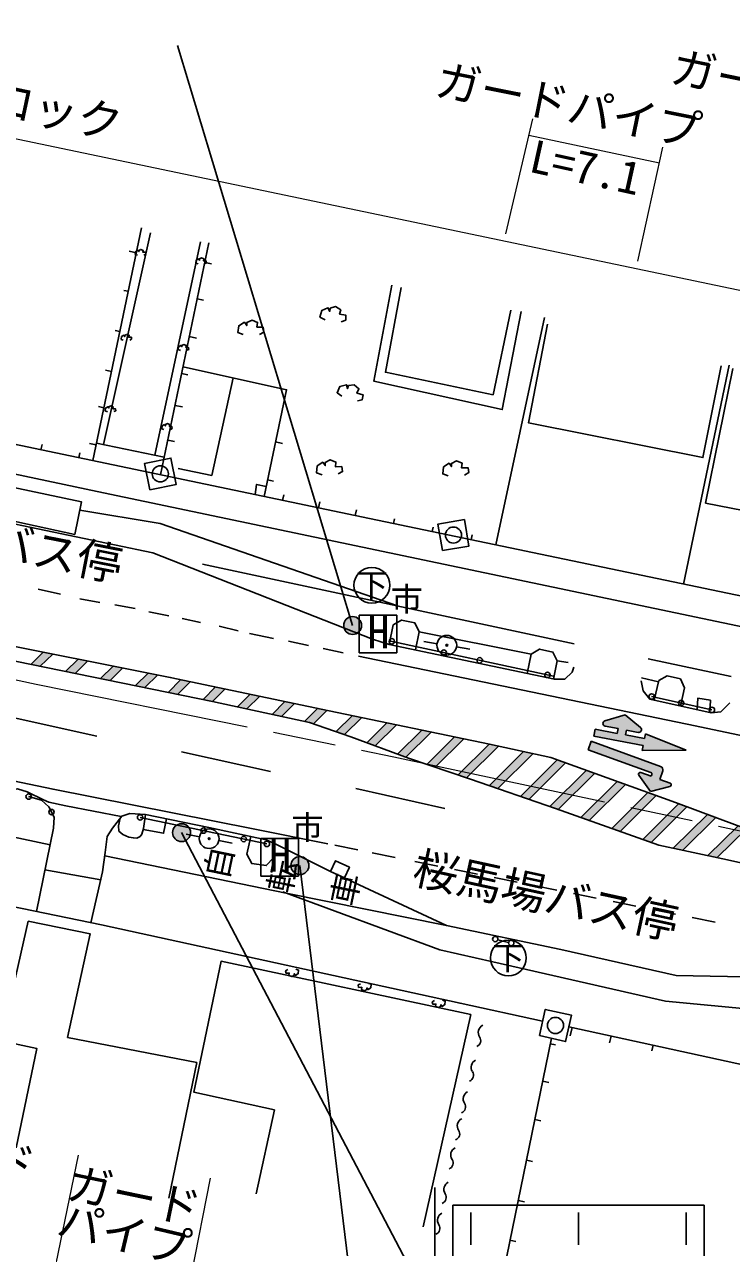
# Model space of a CAD drawing. Units: millimetres at full size, sheet at 1:1000; details may follow other scales. Extents: x 40000 to 680000, y 20000 to 380000.
# Drawn here: x 391264 to 430680, y 265624 to 333803 of the extents above; entities that cross this region are included whole.
import ezdxf
from ezdxf.enums import TextEntityAlignment as Align

# ---------------------------------------------------------------- set-up
doc = ezdxf.new("R2010")
doc.units = ezdxf.units.MM
doc.header["$LTSCALE"] = 1000
doc.linetypes.add('CHAIN', pattern=[18.5, 12, -1.5, 3.5, -1.5])
for name, color, linetype, lineweight in [('M-BGD', 7, 'Continuous', 25), ('M-BGD-EXST', 7, 'Continuous', 25), ('M-BMK', 2, 'CHAIN', 13), ('M-STR-HTXT', 7, 'Continuous', 13), ('M-STR-STRC', 7, 'Continuous', 25)]:
    doc.layers.add(name, color=color, linetype=linetype, lineweight=lineweight)
doc.layers.add('M-BMK-HTXT', color=7, linetype='Continuous')
doc.styles.add('@ＭＳ ゴシック', font='')
doc.styles.add('ＭＳ ゴシック', font='')
doc.styles.get('@ＭＳ ゴシック').set_extended_font_data('@MS Gothic')
doc.styles.get('ＭＳ ゴシック').set_extended_font_data('MS Gothic')

msp = doc.modelspace()

# ---------------------------------------------------------------- hatches: boundary and pattern name
at = {"layer": 'M-BGD'}
h = msp.add_hatch(color=256, dxfattribs=at)
edge = h.paths.add_edge_path()
edge.add_ellipse((414808, 299195), major_axis=(12.2, -48.5), ratio=1, start_angle=66.29173, end_angle=-113.70827)
h = msp.add_hatch(color=256, dxfattribs=at)
edge = h.paths.add_edge_path()
edge.add_ellipse((401560, 288416), major_axis=(12.2, -48.5), ratio=1, start_angle=64.84464, end_angle=-115.15536)
at = {"layer": 'M-STR-STRC'}
for points in [[(410059, 300300, 0.41421), (409559, 300800, 0.41421), (409059, 300300, 1)], [(392837, 298708), (392305, 298814), (391616, 298130), (392147, 298023)], [(394788, 298320), (394256, 298426), (393560, 297735), (394090, 297627)], [(396739, 297933), (396207, 298038), (395504, 297340), (396034, 297232)], [(398691, 297545), (398158, 297650), (397448, 296945), (397978, 296837)], [(400514, 297169), (399988, 297280), (399276, 296573), (399806, 296465)], [(402446, 296761), (401919, 296872), (401219, 296177), (401750, 296070)], [(404378, 296354), (403851, 296465), (403145, 295765), (403669, 295650)], [(406309, 295947), (405783, 296058), (405065, 295345), (405588, 295231)], [(408126, 295564), (407599, 295675), (406870, 294950), (407163, 294886), (407372, 294815)], [(410063, 295161), (409534, 295271), (408639, 294382), (409114, 294219)], [(424365, 294557), (424313, 294286), (423070, 294524), (422996, 294133), (425757, 293606), (425705, 293336), (428149, 293351), (425883, 294266), (425832, 293996), (424772, 294199), (424823, 294469), (425481, 294343, 0.77336), (425606, 294606), (424749, 295323), (423620, 294987, 0.78564), (423634, 294696)], [(411999, 294759), (411471, 294868), (410359, 293764), (410823, 293591)], [(413936, 294356), (413408, 294466), (412060, 293128), (412523, 292954)], [(415758, 293978), (415229, 294088), (413688, 292557), (414165, 292397)], [(417690, 293571), (417183, 293682), (417166, 293686), (415437, 291969), (415914, 291809)], [(419608, 293151), (419085, 293266), (417179, 291373), (417652, 291209)], [(422693, 293375), (422863, 293845), (426724, 292447), (426730, 292445), (426737, 292442), (426743, 292439), (426749, 292436), (426755, 292432), (426761, 292429), (426767, 292425), (426773, 292421), (426778, 292417), (426784, 292413), (426789, 292408), (426794, 292403), (426799, 292398), (426804, 292393), (426809, 292388), (426813, 292383), (426817, 292377), (426821, 292371), (426823, 292368), (426825, 292365), (426827, 292362), (426829, 292359), (426830, 292356), (426832, 292353), (426834, 292350), (426835, 292347), (426837, 292344), (426838, 292341), (426840, 292338), (426841, 292334), (426842, 292331), (426844, 292328), (426845, 292325), (426846, 292321), (426847, 292318), (426848, 292315), (426849, 292311), (426850, 292308), (426851, 292304), (426851, 292301), (426852, 292298), (426853, 292294), (426853, 292291), (426854, 292287), (426854, 292284), (426855, 292280), (426855, 292277), (426855, 292273), (426855, 292270), (426856, 292266), (426856, 292263), (426856, 292260), (426856, 292256), (426856, 292253), (426856, 292249), (426855, 292246), (426855, 292242), (426855, 292239), (426854, 292232), (426853, 292225), (426852, 292218), (426850, 292211), (426848, 292204), (426846, 292198), (426844, 292191), (426674, 291721), (427258, 291509), (427265, 291506), (427270, 291504), (427274, 291501), (427279, 291498), (427283, 291495), (427287, 291492), (427291, 291489), (427294, 291485), (427298, 291481), (427301, 291477), (427304, 291473), (427306, 291470), (427308, 291467), (427310, 291464), (427312, 291461), (427313, 291458), (427314, 291454), (427316, 291451), (427317, 291448), (427318, 291445), (427319, 291441), (427320, 291438), (427321, 291434), (427321, 291431), (427322, 291428), (427322, 291424), (427322, 291421), (427322, 291417), (427322, 291414), (427322, 291410), (427322, 291403), (427321, 291398), (427320, 291393), (427318, 291388), (427317, 291383), (427315, 291378), (427313, 291373), (427310, 291368), (427308, 291364), (427305, 291360), (427302, 291355), (427298, 291350), (427293, 291345), (427286, 291339), (427279, 291334), (427269, 291327), (427248, 291319), (426166, 291054), (425505, 291950), (425503, 291953), (425501, 291956), (425499, 291959), (425498, 291962), (425496, 291965), (425495, 291969), (425493, 291972), (425492, 291975), (425491, 291978), (425490, 291982), (425489, 291985), (425489, 291989), (425488, 291992), (425488, 291996), (425487, 291999), (425487, 292002), (425487, 292006), (425487, 292009), (425487, 292013), (425487, 292016), (425487, 292020), (425488, 292025), (425489, 292030), (425491, 292035), (425492, 292040), (425494, 292045), (425496, 292050), (425498, 292055), (425501, 292059), (425504, 292064), (425507, 292068), (425511, 292073), (425516, 292078), (425521, 292083), (425528, 292089), (425537, 292094), (425557, 292103), (425580, 292108), (425594, 292108), (425604, 292106), (425612, 292105), (425619, 292102), (426204, 291891), (426238, 291987), (426240, 291992), (426241, 291997), (426242, 292002), (426243, 292007), (426243, 292010), (426243, 292014), (426244, 292017), (426244, 292021), (426243, 292024), (426243, 292028), (426243, 292031), (426242, 292035), (426242, 292038), (426241, 292042), (426240, 292045), (426239, 292048), (426238, 292052), (426237, 292055), (426236, 292058), (426234, 292061), (426233, 292065), (426231, 292068), (426229, 292071), (426227, 292074), (426225, 292077), (426222, 292081), (426219, 292085), (426215, 292089), (426212, 292092), (426208, 292096), (426204, 292099), (426199, 292102), (426195, 292105), (426190, 292107), (426186, 292110), (426179, 292112)], [(421431, 292636), (420963, 292805), (418915, 290772), (419389, 290608)], [(423047, 292053), (422579, 292222), (420548, 290207), (420865, 290097), (421021, 290042)], [(424765, 291434), (424297, 291603), (422276, 289597), (422747, 289430)], [(426483, 290815), (426015, 290984), (424002, 288986), (424473, 288819)], [(428196, 290190), (427731, 290363), (425728, 288374), (426199, 288207)], [(429800, 289596), (429335, 289768), (427435, 287882), (427961, 287770)], [(400523, 288752, 0.41421), (400023, 289252, 0.41421), (399523, 288752, 1)], [(431513, 288971), (431041, 289136), (429362, 287470), (429888, 287358)], [(407119, 286916, 0.41421), (406619, 287416, 0.41421), (406119, 286916, 1)]]:
    msp.add_hatch(color=256, dxfattribs=at).paths.add_polyline_path(points)

# ---------------------------------------------------------------- linework, layer by layer
at = {"layer": 'M-BGD'}
for p, q in [((397791, 322460), (395076, 309488)), ((395669, 310390), (398287, 322194)), ((397107, 321158), (397501, 321076)), ((398538, 309790), (401078, 321681)), ((401548, 321622), (398844, 308700)), ((401685, 320462), (401321, 320538)), ((396810, 318978), (397051, 318927)), ((401246, 318425), (400894, 318499)), ((417548, 304790), (420258, 317473)), ((396314, 316747), (396583, 316691)), ((400863, 316315), (400455, 316400)), ((395773, 314524), (396115, 314453)), ((400374, 314265), (400023, 314338)), ((430554, 314805), (428008, 302607)), ((395392, 312499), (395693, 312436)), ((400077, 312479), (399653, 312568)), ((392246, 310381), (392186, 310093)), ((394894, 310449), (395261, 310372)), ((395282, 310471), (399049, 309683)), ((399626, 310554), (399248, 310634)), ((405647, 310452), (405265, 310532)), ((394353, 309931), (394294, 309652)), ((405151, 308342), (404821, 308411)), ((405721, 307589), (405655, 307275)), ((407725, 307193), (407654, 306856)), ((409770, 306740), (409704, 306427)), ((411893, 306245), (411838, 305981)), ((414045, 305784), (413993, 305532)), ((416222, 305355), (416165, 305078)), ((411591, 299448), (420749, 297470)), ((413274, 299948), (419513, 298707)), ((414266, 299286), (413526, 299411)), ((415350, 299103), (416090, 298978)), ((420966, 298326), (421572, 298239)), ((425669, 297376), (426604, 297163)), ((426227, 296339), (429584, 295596)), ((397711, 289603), (404779, 288125)), ((401020, 288522), (400284, 288665)), ((402099, 288311), (402836, 288167)), ((392407, 286673), (395514, 286129)), ((417654, 282782), (418256, 282637)), ((421688, 277428), (421787, 277881)), ((420642, 277286), (418150, 265150)), ((420874, 276915), (420578, 276976)), ((423883, 277027), (423966, 277406)), ((426235, 276581), (426304, 276897)), ((420495, 274829), (420152, 274900)), ((420042, 272695), (419713, 272762)), ((419593, 270421), (419247, 270492)), ((419144, 268166), (418785, 268240)), ((418648, 265963), (418330, 266028))]:
    msp.add_line(p, q, dxfattribs=at)
for points in [[(327917, 323434), (364414, 315904), (410503, 306260), (461720, 295570), (485198, 290498), (530755, 280628), (565306, 273385), (578607, 270582)], [(397926, 320943), (398023, 320994), (398010, 321103), (397867, 321104), (397881, 321209), (397757, 321263), (397643, 321209), (397641, 321138), (397589, 321215), (397461, 321137), (397442, 320982), (397563, 320937)], [(401307, 320465), (401404, 320516), (401391, 320625), (401248, 320626), (401262, 320730), (401138, 320785), (401024, 320731), (401022, 320660), (400970, 320737), (400842, 320659), (400823, 320504), (400944, 320459)], [(411749, 319266), (410731, 313927), (417897, 312338), (418957, 317804)], [(412258, 319139), (411389, 314414), (417388, 313164), (418384, 317868)], [(408922, 317227), (409178, 317322), (409181, 317596), (408828, 317646), (408897, 317901), (408608, 318078), (408308, 317982), (408279, 317807), (408176, 318013), (407833, 317864), (407736, 317485), (408020, 317334)], [(404372, 316525), (404614, 316653), (404580, 316926), (404224, 316929), (404258, 317190), (403949, 317327), (403664, 317192), (403659, 317015), (403529, 317205), (403209, 317012), (403163, 316624), (403464, 316512)], [(420425, 317101), (419365, 311593), (429080, 309662), (430097, 314768)], [(397139, 316208), (397236, 316260), (397223, 316369), (397080, 316370), (397094, 316474), (396970, 316529), (396856, 316475), (396854, 316404), (396802, 316480), (396674, 316403), (396656, 316248), (396776, 316203)], [(400325, 315639), (400421, 315691), (400408, 315800), (400266, 315801), (400279, 315905), (400155, 315960), (400042, 315906), (400039, 315835), (399987, 315911), (399859, 315834), (399841, 315679), (399962, 315634)], [(400103, 314717), (405873, 313438), (404628, 307489)], [(430756, 314619), (429229, 307119), (438392, 305337), (440003, 312731)], [(399838, 309046), (401704, 308667), (402907, 314096)], [(409825, 312830), (410093, 312884), (410138, 313154), (409798, 313259), (409905, 313500), (409647, 313720), (409336, 313672), (409280, 313503), (409210, 313722), (408849, 313629), (408693, 313270), (408951, 313077)], [(396255, 312219), (396352, 312271), (396338, 312380), (396196, 312381), (396209, 312485), (396085, 312540), (395972, 312486), (395969, 312415), (395918, 312491), (395790, 312414), (395771, 312259), (395892, 312214)], [(399404, 311231), (399500, 311282), (399487, 311391), (399344, 311392), (399358, 311497), (399234, 311551), (399120, 311497), (399118, 311426), (399066, 311503), (398938, 311425), (398920, 311270), (399040, 311225)], [(368365, 309987), (368212, 309265), (368284, 308624), (368907, 308237), (375696, 306823), (385585, 307034), (398416, 304356), (410673, 299535), (411591, 299244), (420802, 297301), (421387, 297315), (421790, 297691), (421881, 297976)], [(408760, 308746), (408998, 308882), (408955, 309153), (408599, 309144), (408625, 309407), (408311, 309534), (408031, 309390), (408031, 309212), (407895, 309398), (407582, 309195), (407548, 308805), (407853, 308704)], [(415797, 308688), (416034, 308824), (415992, 309095), (415636, 309087), (415661, 309349), (415348, 309476), (415068, 309332), (415068, 309154), (414932, 309341), (414619, 309137), (414585, 308748), (414890, 308646)], [(404128, 307594), (404206, 308160), (404745, 308047)], [(394353, 306729), (398824, 305979), (412062, 301391)], [(411591, 299244), (411821, 300330), (412283, 300604), (413033, 300443), (413274, 299948), (413061, 298934)], [(419282, 297621), (419513, 298707), (419975, 298982), (420725, 298821), (420966, 298326), (420752, 297311)], [(426371, 296142), (426618, 297224), (427084, 297492), (427832, 297320), (428065, 296821), (427836, 295810)], [(425650, 297213), (425750, 296652), (426118, 296199), (429537, 295424), (430075, 295478), (430589, 295992)], [(428757, 295601), (428806, 296249), (429506, 296136), (429471, 295439)], [(389923, 290156), (389966, 290520), (390174, 290885), (390560, 291119), (390879, 291185), (391418, 291032), (392318, 290580), (392628, 290448), (393572, 290240), (396656, 289644)], [(391936, 284353), (392879, 288993), (392917, 289610), (392626, 290185), (392212, 290568), (391495, 290760)], [(394971, 283727), (395615, 286575), (395768, 287645), (395870, 288544), (396163, 289009), (396684, 289679), (397147, 289821), (398003, 289757), (401544, 289036), (404747, 288354), (405320, 288093), (408330, 286594), (414788, 283584), (421168, 282237), (427587, 280790), (437108, 280605), (437551, 280290), (437794, 279919), (437894, 279405)], [(396595, 289565), (396509, 289125), (396534, 288843), (396753, 288650), (397076, 288507), (397337, 288461), (397526, 288444), (397713, 288532), (397813, 288671), (397906, 288990), (398003, 289757)], [(397889, 288932), (399024, 288716), (399187, 289516)], [(403883, 288538), (403663, 287555), (403936, 287024), (404740, 286920), (405142, 287348), (405168, 288162)], [(437185, 278383), (426997, 279365), (417372, 281550), (414416, 282215), (405674, 285446)], [(420149, 278238), (415551, 279241), (395555, 283606), (390503, 284648)], [(390805, 271181), (391955, 276719), (389975, 277147), (391474, 283810), (394925, 283115), (393668, 277340), (400868, 275938), (399316, 268372)], [(404185, 268612), (405202, 273291), (400713, 274277), (402224, 281586), (416144, 278613), (413499, 266787)], [(405941, 281119), (405822, 281051), (405844, 280916), (406022, 280920), (406009, 280789), (406166, 280725), (406306, 280797), (406306, 280886), (406373, 280793), (406530, 280894), (406547, 281089), (406395, 281140)], [(409989, 280329), (409871, 280262), (409892, 280126), (410070, 280130), (410057, 279999), (410214, 279935), (410354, 280007), (410354, 280096), (410422, 280003), (410579, 280105), (410596, 280300), (410443, 280351)], [(414118, 279395), (413999, 279328), (414020, 279192), (414198, 279196), (414185, 279065), (414342, 279001), (414482, 279073), (414482, 279162), (414550, 279069), (414707, 279171), (414724, 279366), (414571, 279417)], [(451555, 271472), (438730, 274187), (421614, 277919)]]:
    msp.add_lwpolyline(points, dxfattribs=at)
for points in [[(398252, 307868), (399722, 308164), (399426, 309634), (397956, 309338)], [(389597, 308209), (394450, 307192), (394071, 305373), (389198, 306426)], [(414566, 304473), (416044, 304728), (415789, 306206), (414311, 305951)], [(409100, 286234), (409375, 286824), (408604, 287183), (408330, 286594)], [(419969, 277438), (421432, 277109), (421761, 278573), (420297, 278901)]]:
    msp.add_lwpolyline(points, close=True, dxfattribs=at)
for centre, radius in [((398839, 308751), 450), ((415178, 305339), 450), ((411743, 299415), 150), ((414808, 299195), 550), ((414643, 298788), 150), ((414808, 299195), 50), ((416641, 298357), 150), ((420418, 297541), 150), ((426227, 296339), 150), ((427873, 295975), 150), ((429584, 295596), 150), ((391495, 290760), 150), ((392772, 289898), 150), ((397711, 289603), 150), ((401560, 288416), 550), ((401245, 288864), 150), ((401560, 288416), 50), ((403486, 288395), 150), ((404779, 288125), 150), ((417508, 282818), 150), ((418402, 282601), 150), ((420865, 278005), 450)]:
    msp.add_circle(centre, radius, dxfattribs=at)
for centre, radius, start, end in [((417010, 277611), 446, 116.32263, 213.36158), ((416337, 277167), 361, 292.08641, 33.36158), ((416609, 275673), 446, 116.32263, 213.36158), ((415936, 275229), 361, 292.08641, 33.36158), ((416168, 273911), 446, 116.32263, 213.36158), ((415495, 273468), 361, 292.08641, 33.36158), ((415838, 272406), 446, 116.32263, 213.36158), ((415165, 271963), 361, 292.08641, 33.36158), ((415471, 270779), 446, 116.32263, 213.36158), ((414797, 270336), 361, 292.08641, 33.36158), ((415090, 268865), 446, 116.32263, 213.36158), ((414417, 268422), 361, 292.08641, 33.36158), ((414735, 267140), 446, 116.32263, 213.36158), ((414062, 266697), 361, 292.08641, 33.36158)]:
    msp.add_arc(centre, radius, start, end, dxfattribs=at)
at = {"layer": 'M-BGD-EXST'}
for p, q in [((412019, 300883), (409919, 300883)), ((409919, 300883), (409919, 298783)), ((412019, 298783), (412019, 300883)), ((409919, 298783), (412019, 298783)), ((406540, 288426), (404440, 288426)), ((404440, 288426), (404440, 286326)), ((406540, 286326), (406540, 288426)), ((404440, 286326), (406540, 286326))]:
    msp.add_line(p, q, dxfattribs=at)
for centre in [(410631, 302540), (418239, 281766)]:
    msp.add_circle(centre, 1000, dxfattribs=at)
at = {"layer": 'M-BMK'}
msp.add_lwpolyline([(285242, 319383), (314797, 313431), (347431, 306540), (391924, 297036), (411864, 292986), (459979, 282690), (477071, 279190), (523956, 269184), (560774, 261412), (575777, 258191)], dxfattribs=at)
at = {"layer": 'M-STR-HTXT'}
for p, q in [((346919, 336605), (462667, 312397)), ((418094, 322127), (419597, 328545)), ((419381, 327625), (426656, 326085)), ((425463, 320610), (426845, 326955)), ((392886, 264015), (394269, 270769)), ((400291, 262655), (401629, 269498))]:
    msp.add_line(p, q, dxfattribs=at)
at = {"layer": 'M-STR-STRC'}
for p, q in [((409559, 300300), (399789, 332633)), ((401187, 303722), (421902, 299282)), ((392028, 302326), (393273, 302047)), ((394355, 301781), (395471, 301578)), ((396309, 301457), (397440, 301246)), ((392691, 288070), (330407, 301270)), ((398191, 301056), (399307, 300829)), ((400054, 300694), (401080, 300460)), ((402121, 300256), (403169, 300000)), ((403810, 299849), (405153, 299578)), ((405987, 299419), (407103, 299177)), ((392305, 298814), (391616, 298130)), ((392837, 298708), (392147, 298023)), ((407918, 299019), (409034, 298770)), ((394256, 298426), (393560, 297735)), ((394788, 298320), (394090, 297627)), ((396207, 298038), (395504, 297340)), ((426041, 298437), (430658, 297450)), ((396739, 297933), (396034, 297232)), ((398158, 297650), (397448, 296945)), ((398691, 297545), (397978, 296837)), ((399988, 297280), (399276, 296573)), ((400514, 297169), (399806, 296465)), ((401919, 296872), (401219, 296177)), ((402446, 296761), (401750, 296070)), ((403851, 296465), (403145, 295765)), ((404378, 296354), (403669, 295650)), ((405783, 296058), (405065, 295345)), ((406309, 295947), (405588, 295231)), ((390350, 295228), (395308, 294123)), ((407599, 295675), (406870, 294950)), ((408126, 295564), (407372, 294815)), ((409534, 295271), (408639, 294382)), ((424749, 295323), (423620, 294987)), ((424749, 295323), (425606, 294606)), ((410063, 295161), (409114, 294219)), ((411471, 294868), (410359, 293764)), ((411999, 294759), (410823, 293591)), ((423634, 294696), (424365, 294557)), ((424313, 294286), (424365, 294557)), ((413408, 294466), (412060, 293128)), ((413936, 294356), (412523, 292954)), ((415229, 294088), (413688, 292557)), ((415758, 293978), (414165, 292397)), ((422996, 294133), (423070, 294524)), ((422996, 294133), (425757, 293606)), ((423070, 294524), (424313, 294286)), ((424772, 294199), (424823, 294469)), ((424772, 294199), (425832, 293996)), ((424823, 294469), (425481, 294343)), ((425883, 294266), (425832, 293996)), ((425883, 294266), (428149, 293351)), ((400014, 293258), (404972, 292153)), ((417166, 293686), (415437, 291969)), ((417690, 293571), (415914, 291809)), ((419085, 293266), (417179, 291373)), ((422863, 293845), (422693, 293375)), ((422693, 293375), (426178, 292113)), ((422863, 293845), (426724, 292447)), ((425757, 293606), (425705, 293336)), ((428149, 293351), (425705, 293336)), ((419608, 293151), (417652, 291209)), ((420963, 292805), (418915, 290772)), ((421431, 292636), (419389, 290608)), ((422579, 292222), (420548, 290207)), ((423047, 292053), (421021, 290042)), ((425506, 291949), (426166, 291054)), ((426204, 291891), (425621, 292102)), ((426238, 291985), (426204, 291891)), ((426844, 292191), (426674, 291721)), ((409741, 291210), (414700, 290106)), ((424297, 291603), (422276, 289597)), ((424765, 291434), (422747, 289430)), ((426166, 291054), (427246, 291319)), ((427256, 291510), (426674, 291721)), ((426015, 290984), (424002, 288986)), ((426483, 290815), (424473, 288819)), ((427731, 290363), (425728, 288374)), ((428196, 290190), (426199, 288207)), ((429335, 289768), (427435, 287882)), ((429800, 289596), (427961, 287770)), ((431041, 289136), (429362, 287470)), ((400023, 288752), (413162, 263701)), ((431513, 288971), (429888, 287358)), ((409845, 287791), (408571, 288049)), ((411927, 287369), (410653, 287628)), ((414308, 286887), (413034, 287145)), ((406619, 286916), (410844, 252252)), ((416516, 286440), (415242, 286698)), ((418725, 285992), (417451, 286251)), ((420933, 285545), (419659, 285803)), ((423142, 285098), (421868, 285356)), ((425351, 284650), (424076, 284908)), ((427559, 284203), (426285, 284461)), ((429768, 283756), (428493, 284014)), ((414149, 268978), (414149, 251978)), ((415149, 267978), (415149, 254978)), ((415149, 267978), (429149, 267978)), ((429149, 254978), (429149, 267978)), ((416149, 265778), (416149, 267578)), ((422149, 265778), (422149, 267578)), ((428149, 265778), (428149, 267578))]:
    msp.add_line(p, q, dxfattribs=at)
for points in [[(461156, 290381), (460448, 290463), (461300, 293922), (395325, 307761), (313430, 325130)], [(309938, 316265), (315677, 315026), (320120, 314089), (325699, 312912), (335416, 310932), (344263, 309049), (357830, 306184), (367438, 304108), (378529, 301726), (388663, 299538), (399394, 297405), (408254, 295537), (417183, 293682), (420609, 292932), (427552, 290429), (430992, 289153), (441320, 285541), (445801, 284559), (458008, 281818), (459623, 281482)], [(459514, 280990), (458024, 281294), (451564, 282689), (446493, 283794), (440336, 285143), (435440, 286144), (430186, 287294), (426633, 288054), (420865, 290097), (416132, 291736), (412665, 292901), (409464, 294099), (407163, 294886), (401753, 296069), (388269, 298811), (378722, 300918), (367612, 303222), (357004, 305510), (348002, 307435), (342107, 308678), (331803, 310860), (325240, 312193), (315820, 314122), (312910, 315615)], [(408167, 288131), (404010, 288973), (392861, 291172), (382944, 293232), (373414, 295409), (357914, 298732), (340061, 302584), (330080, 304587), (319609, 306793), (306673, 309374)], [(409890, 298588), (428657, 294705), (450710, 290062)], [(395743, 287467), (405854, 285379), (414788, 283584)]]:
    msp.add_lwpolyline(points, dxfattribs=at)
for centre in [(409559, 300300), (400023, 288752), (406619, 286916)]:
    msp.add_circle(centre, 500, dxfattribs=at)
for centre, radius, start, end in [((423663, 294843), 150, 106.56568, 259.18433), ((425509, 294491), 150, 259.18433, 50.0525), ((425587, 292008), 100, 70.09697, 216.4069), ((426144, 292019), 100, 340.09697, 70.09697), ((426656, 292259), 200, 340.16132, 70.09697), ((427222, 291416), 100, 283.78704, 70.09697)]:
    msp.add_arc(centre, radius, start, end, dxfattribs=at)

# ---------------------------------------------------------------- texts
at = {"layer": 'M-BGD-EXST', "style": 'ＭＳ ゴシック'}
for p in [(410631, 302540), (418239, 281766)]:
    msp.add_text('下', height=1320, dxfattribs=at).set_placement(p, align=Align.MIDDLE_CENTER)
for s, height, p in [('市', 1320, (411673, 300704)), ('H', 1833, (410372, 298475)), ('市', 1320, (406136, 287981)), ('H', 1833, (404893, 286018))]:
    msp.add_text(s, height=height, dxfattribs=at).set_placement(p, align=Align.BOTTOM_LEFT)
at = {"layer": 'M-BMK-HTXT', "style": 'ＭＳ ゴシック'}
for rotation, p in [(348.848, (381677, 305095)), (347.735, (412682, 285422))]:
    msp.add_text('桜馬場バス停', height=1833, rotation=rotation, dxfattribs=at).set_placement(p, align=Align.BOTTOM_LEFT)
at = {"layer": 'M-STR-HTXT', "style": 'ＭＳ ゴシック'}
for s, rotation, p in [('点字ブロック', 347.954, (381703, 329916)), ('ガードパイプ', 348.427, (427076, 330065)), ('ガードパイプ', 348.633, (413960, 329341)), ('L=7.1', 347.586, (419195, 325072)), ('ガード', 350.081, (384228, 270045)), ('ガード', 348.265, (393417, 267834)), ('パイプ', 346.701, (392845, 265813))]:
    msp.add_text(s, height=1833, rotation=rotation, dxfattribs=at).set_placement(p, align=Align.BOTTOM_LEFT)
at = {"layer": 'M-STR-STRC', "style": '@ＭＳ ゴシック'}
msp.add_text('自\u3000転\u3000車', height=1320, rotation=348.245, dxfattribs=at).set_placement((400991, 286202), align=Align.BOTTOM_LEFT)

doc.saveas('drawing.dxf')
